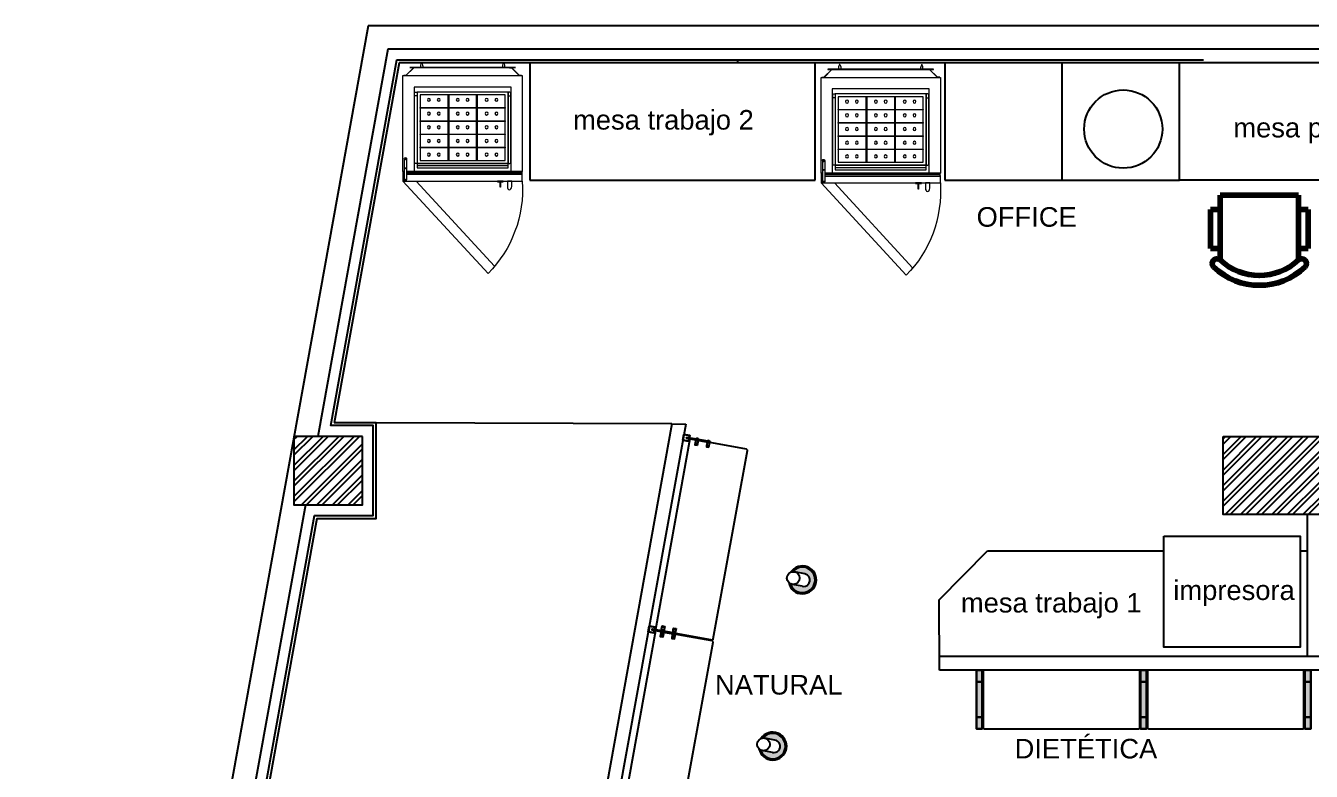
# Model space of a CAD drawing. Extents: x -62916 to 126930, y -44595 to 9525.
# Drawn here: x -28868 to -22295, y -20713 to -16900 of the extents above; entities that cross this region are included whole.
import ezdxf

# ---------------------------------------------------------------- set-up
doc = ezdxf.new("R2010")
doc.units = 0
doc.header["$LTSCALE"] = 1000
doc.header["$MEASUREMENT"] = 0
doc.linetypes.add('Discontinua JB', pattern=[0.75, 0.5, -0.25])
doc.layers.get('0').update_dxf_attribs({"linetype": 'CONTINUOUS'})
for name, color, linetype in [('A_luminarias tecnicas', 21, 'CONTINUOUS'), ('A_proyección o4', 251, 'CONTINUOUS'), ('ALZADO', 7, 'CONTINUOUS'), ('AREA', 1, 'CONTINUOUS'), ('Linea Capa Color 0000 JB', 7, 'CONTINUOUS'), ('Linea Capa Color 0140 Blau Vidre JB', 140, 'CONTINUOUS'), ('Mobiliario', 8, 'CONTINUOUS'), ('MURO', 2, 'CONTINUOUS')]:
    doc.layers.add(name, color=color, linetype=linetype)
doc.layers.add('CONCEP 2D', color=7, linetype='CONTINUOUS', lineweight=15)
doc.layers.add('dwgautocad.com', color=7, linetype='CONTINUOUS', lineweight=100)
doc.styles.add('STYLE1', font='Arial.ttf', dxfattribs={"width": 0.75})

# ---------------------------------------------------------------- blocks, each defined once
blk = doc.blocks.new('A$C1176482E')
at = {"layer": 'CONCEP 2D'}
for p, q in [((0.064, 0.5951), (0.024, 0.5551)), ((0.025, 0.5547), (0.065, 0.5947)), ((0.065, 0.6065), (0.064, 0.6065)), ((0.064, 0.6065), (0.064, 0.5951)), ((0.065, 0), (0.065, 0.61)), ((0.065, 0.61), (0.555, 0.61)), ((0.065, 0.5947), (0.065, 0.6065)), ((0.555, 0.61), (0.555, 0.0186)), ((0.5625, 0.6088), (0.555, 0.61)), ((0.555, 0.61), (0.555, 0.0186)), ((0.555, 0.0186), (0.555, 0.61)), ((0.57, 0.61), (0.5625, 0.6088)), ((0.5625, 0.6088), (0.5625, 0.0186)), ((0.57, 0.0186), (0.57, 0.61)), ((0.57, 0.0186), (0.57, 0.61)), ((0.605, 0.61), (0.57, 0.61)), ((0.57, 0.61), (0.57, 0.0186)), ((0.605, 0), (0.605, 0.61)), ((0.024, 0.5751), (0.023, 0.5751)), ((0.023, 0.5751), (0.023, 0.0349)), ((0.024, 0.0349), (0.024, 0.5751)), ((0.024, 0.5551), (0.024, 0.5443)), ((0.024, 0.5443), (0.025, 0.5443)), ((0.025, 0.5443), (0.025, 0.5547)), ((0.555, 0.5526), (0.1238, 0.5526)), ((0.1238, 0.5526), (0.1238, 0.0574)), ((0.1492, 0.5457), (0.1492, 0.5377)), ((0.1492, 0.5457), (0.1492, 0.5377)), ((0.5142, 0.5377), (0.1492, 0.5377)), ((0.1492, 0.5377), (0.1492, 0.0727)), ((0.1492, 0.5377), (0.5142, 0.5377)), ((0.1492, 0.5377), (0.1692, 0.5377)), ((0.5092, 0.5507), (0.1542, 0.5507)), ((0.1692, 0.5507), (0.1542, 0.5507)), ((0.1692, 0.5377), (0.1692, 0.5507)), ((0.5142, 0.5377), (0.5142, 0.5457)), ((0.5142, 0.0727), (0.5142, 0.5377)), ((0.5142, 0.5377), (0.5142, 0.0727)), ((0.5372, 0.5377), (0.5142, 0.5377)), ((0.5322, 0.5377), (0.5272, 0.5377)), ((0.5272, 0.5377), (0.5272, 0.0727)), ((0.5372, 0.5377), (0.5322, 0.5377)), ((0.5372, 0.0727), (0.5372, 0.5377)), ((0.5372, 0.0727), (0.5372, 0.5377)), ((0.632, 0.556), (0.605, 0.556)), ((0.605, 0.556), (0.605, 0.5344)), ((0.605, 0.5344), (0.632, 0.5344)), ((0, 0.5134), (0, 0.5163)), ((0.4992, 0.5227), (0.1642, 0.5227)), ((0.1642, 0.5227), (0.1642, 0.0877)), ((0.2288, 0.3797), (0.2288, 0.5227)), ((0.2288, 0.5227), (0.2318, 0.5227)), ((0.2318, 0.5227), (0.2318, 0.3797)), ((0.2964, 0.3797), (0.2964, 0.5227)), ((0.2964, 0.5227), (0.2994, 0.5227)), ((0.2994, 0.5227), (0.2994, 0.3797)), ((0.364, 0.3797), (0.364, 0.5227)), ((0.364, 0.5227), (0.367, 0.5227)), ((0.367, 0.5227), (0.367, 0.3797)), ((0.4316, 0.3797), (0.4316, 0.5227)), ((0.4316, 0.5227), (0.4346, 0.5227)), ((0.4346, 0.5227), (0.4346, 0.3797)), ((0.4992, 0.0877), (0.4992, 0.5227)), ((0.608, 0.5128), (0.605, 0.5128)), ((0.605, 0.5128), (0.605, 0.4828)), ((0.605, 0.4828), (0.608, 0.4828)), ((0.605, 0.068), (1.0399, 0.4687)), ((0.608, 0.4828), (0.608, 0.5128)), ((0.608, 0.4988), (0.636, 0.4988)), ((0.608, 0.4968), (0.608, 0.4988)), ((0.636, 0.4968), (0.608, 0.4968)), ((0.636, 0.4988), (0.636, 0.4968)), ((0.605, 0), (1.0769, 0.4348)), ((0.1642, 0.3767), (0.1642, 0.3797)), ((0.1642, 0.3797), (0.4992, 0.3797)), ((0.4992, 0.3767), (0.1642, 0.3767)), ((0.2318, 0.3797), (0.2288, 0.3797)), ((0.2288, 0.2337), (0.2288, 0.3767)), ((0.2288, 0.3767), (0.2318, 0.3767)), ((0.2318, 0.3767), (0.2318, 0.2337)), ((0.2994, 0.3797), (0.2964, 0.3797)), ((0.2964, 0.2337), (0.2964, 0.3767)), ((0.2964, 0.3767), (0.2994, 0.3767)), ((0.2994, 0.3767), (0.2994, 0.2337)), ((0.367, 0.3797), (0.364, 0.3797)), ((0.364, 0.2337), (0.364, 0.3767)), ((0.364, 0.3767), (0.367, 0.3767)), ((0.367, 0.3767), (0.367, 0.2337)), ((0.4346, 0.3797), (0.4316, 0.3797)), ((0.4316, 0.2337), (0.4316, 0.3767)), ((0.4316, 0.3767), (0.4346, 0.3767)), ((0.4346, 0.3767), (0.4346, 0.2337)), ((0.4992, 0.3797), (0.4992, 0.3767)), ((0.1642, 0.2307), (0.1642, 0.2337)), ((0.1642, 0.2337), (0.4992, 0.2337)), ((0.4992, 0.2307), (0.1642, 0.2307)), ((0.2318, 0.2337), (0.2288, 0.2337)), ((0.2288, 0.0877), (0.2288, 0.2307)), ((0.2288, 0.2307), (0.2318, 0.2307)), ((0.2318, 0.2307), (0.2318, 0.0877)), ((0.2994, 0.2337), (0.2964, 0.2337)), ((0.2964, 0.0877), (0.2964, 0.2307)), ((0.2964, 0.2307), (0.2994, 0.2307)), ((0.2994, 0.2307), (0.2994, 0.0877)), ((0.367, 0.2337), (0.364, 0.2337)), ((0.364, 0.0877), (0.364, 0.2307)), ((0.364, 0.2307), (0.367, 0.2307)), ((0.367, 0.2307), (0.367, 0.0877)), ((0.4346, 0.2337), (0.4316, 0.2337)), ((0.4316, 0.0877), (0.4316, 0.2307)), ((0.4316, 0.2307), (0.4346, 0.2307)), ((0.4346, 0.2307), (0.4346, 0.0877)), ((0.4992, 0.2337), (0.4992, 0.2307)), ((0, 0.0966), (0, 0.0937)), ((0.1492, 0.0727), (0.5142, 0.0727)), ((0.1492, 0.0647), (0.1492, 0.0727)), ((0.1492, 0.0727), (0.5142, 0.0727)), ((0.1492, 0.0647), (0.1492, 0.0727)), ((0.1492, 0.0727), (0.1692, 0.0727)), ((0.1642, 0.0877), (0.4992, 0.0877)), ((0.1692, 0.0727), (0.1692, 0.0597)), ((0.2318, 0.0877), (0.2288, 0.0877)), ((0.2994, 0.0877), (0.2964, 0.0877)), ((0.367, 0.0877), (0.364, 0.0877)), ((0.4346, 0.0877), (0.4316, 0.0877)), ((0.5142, 0.0727), (0.5372, 0.0727)), ((0.5142, 0.0727), (0.5142, 0.0647)), ((0.5272, 0.0727), (0.5372, 0.0727)), ((0.023, 0.0349), (0.024, 0.0349)), ((0.024, 0.0549), (0.024, 0.0657)), ((0.024, 0.0657), (0.025, 0.0657)), ((0.064, 0.0149), (0.024, 0.0549)), ((0.025, 0.0657), (0.025, 0.0553)), ((0.025, 0.0553), (0.065, 0.0153)), ((0.064, 0.0035), (0.064, 0.0149)), ((0.065, 0.0035), (0.064, 0.0035)), ((0.065, 0.0153), (0.065, 0.0035)), ((0.555, 0), (0.065, 0)), ((0.1238, 0.0574), (0.555, 0.0574)), ((0.5092, 0.0597), (0.1542, 0.0597)), ((0.1692, 0.0597), (0.1542, 0.0597)), ((0.4904, 0.0186), (0.5979, 0.0186)), ((0.4904, 0.0067), (0.5979, 0.0067)), ((0.555, 0.0067), (0.555, 0)), ((0.555, 0.0067), (0.555, 0)), ((0.555, 0), (0.555, 0.0067)), ((0.555, 0), (0.57, 0)), ((0.5588, 0.0067), (0.5588, 0)), ((0.5625, 0.0067), (0.5625, 0)), ((0.5663, 0.0067), (0.5663, 0)), ((0.57, 0.0067), (0.57, 0)), ((0.57, 0), (0.57, 0.0067)), ((0.57, 0), (0.57, 0.0067)), ((0.57, 0), (0.605, 0))]:
    blk.add_line(p, q, dxfattribs=at)
at = {"layer": 'CONCEP 2D', "extrusion": (0, 0, -1)}
for centre, major_axis, ratio, start_param, end_param in [((0.6159, -0.0337), (0.4294, 0.4978), 0.955066, -0.751621, 0.068627), ((0.1542, 0.5457), (0.00354, 0.00354), 1, 3.926991, 5.497787), ((0.1542, 0.5457), (0.00354, 0.00354), 1, 3.926991, 5.497787), ((0.5092, 0.5457), (0.00354, 0.00354), 1, -0.785398, 0.785398), ((0.1892, 0.4777), (-0.0053, 0.0053), 1, 3.141593, 9.424778), ((0.2592, 0.4777), (-0.0053, 0.0053), 1, 3.141593, 9.424778), ((0.3292, 0.4777), (-0.0053, 0.0053), 1, 3.141593, 9.424778), ((0.3992, 0.4777), (-0.0053, 0.0053), 1, 3.141593, 9.424778), ((0.4692, 0.4777), (-0.0053, 0.0053), 1, 3.141593, 9.424778), ((0.1892, 0.4277), (-0.0053, 0.0053), 1, 3.141593, 9.424778), ((0.2592, 0.4277), (0.0053, 0.0053), 1, 1.570796326794813, 7.853981633974399), ((0.3292, 0.4277), (0.0053, 0.0053), 1, 1.570796326794813, 7.853981633974399), ((0.3992, 0.4277), (0.0053, 0.0053), 1, 1.570796326794813, 7.853981633974399), ((0.4692, 0.4277), (0.0053, 0.0053), 1, 1.570796326794813, 7.853981633974399), ((0.1892, 0.3302), (-0.0053, 0.0053), 1, 3.141593, 9.424778), ((0.2592, 0.3302), (0.0053, 0.0053), 1, 1.570796326794813, 7.853981633974399), ((0.3292, 0.3302), (0.0053, 0.0053), 1, 1.570796326794813, 7.853981633974399), ((0.3992, 0.3302), (0.0053, 0.0053), 1, 1.570796326794813, 7.853981633974399), ((0.4692, 0.3302), (0.0053, 0.0053), 1, 1.570796326794813, 7.853981633974399), ((0.1892, 0.2802), (-0.0053, 0.0053), 1, 3.141593, 9.424778), ((0.2592, 0.2802), (0.0053, 0.0053), 1, 1.570796326794813, 7.853981633974399), ((0.3292, 0.2802), (0.0053, 0.0053), 1, 1.570796326794813, 7.853981633974399), ((0.3992, 0.2802), (0.0053, 0.0053), 1, 1.570796326794813, 7.853981633974399), ((0.4692, 0.2802), (0.0053, 0.0053), 1, 1.570796326794813, 7.853981633974399), ((0.1892, 0.1827), (-0.0053, 0.0053), 1, 3.141593, 9.424778), ((0.1892, 0.1327), (0.0053, 0.0053), 1, 1.570796326794813, 7.853981633974399), ((0.2592, 0.1827), (0.0053, 0.0053), 1, 1.570796326794813, 7.853981633974399), ((0.2592, 0.1327), (0.0053, 0.0053), 1, 1.570796326794813, 7.853981633974399), ((0.3292, 0.1827), (0.0053, 0.0053), 1, 1.570796326794813, 7.853981633974399), ((0.3292, 0.1327), (0.0053, 0.0053), 1, 1.570796326794813, 7.853981633974399), ((0.3992, 0.1827), (0.0053, 0.0053), 1, 1.570796326794813, 7.853981633974399), ((0.3992, 0.1327), (-0.0053, 0.0053), 1, 3.141593, 9.424778), ((0.4692, 0.1827), (0.0053, 0.0053), 1, 1.570796326794813, 7.853981633974399), ((0.4692, 0.1327), (0.0053, 0.0053), 1, 1.570796326794813, 7.853981633974399), ((0.023, 0.048), (-0.038, 0.038), 1, 0.343437, 0.785398), ((0.1542, 0.0647), (-0.00354, 0.00354), 1, 3.926991, 5.497787), ((0.1542, 0.0647), (-0.00354, 0.00354), 1, 3.926991, 5.497787), ((0.4904, 0.0127), (-0.00418, 0.00418), 1, 3.926991, 7.068584), ((0.4927, 0.0127), (-0.00179, 0.00179), 1, 4.712389, 10.995574), ((0.5092, 0.0647), (-0.00354, 0.00354), 1, 2.356194, 3.926991), ((0.5979, 0.0127), (0.00418, 0.00418), 1, -0.785398, 2.356194)]:
    blk.add_ellipse(centre, major_axis=major_axis, ratio=ratio, start_param=start_param, end_param=end_param, dxfattribs=at)
at = {"layer": 'CONCEP 2D'}
for centre, major_axis, ratio, start_param, end_param in [((0.632, 0.5452), (-0.0168, 0.0023), 0.632293, 1.658453, 4.800045), ((0.023, 0.4677), (-0.038, 0.038), 1, -0.785398, -0.343437), ((0.023, 0.562), (0.038, 0.038), 1, 3.48503, 3.926991), ((0.023, 0.1423), (-0.038, 0.038), 1, 1.914234, 2.356194), ((0.5386, 0.0127), (0.00179, 0.00179), 1, 3.141593, 9.424778), ((0.5979, 0.0127), (0.00179, 0.00179), 1, 3.141593, 9.424778)]:
    blk.add_ellipse(centre, major_axis=major_axis, ratio=ratio, start_param=start_param, end_param=end_param, dxfattribs=at)
blk = doc.blocks.new('silla planta')
at = {"layer": 'dwgautocad.com'}
for p, q in [((0.5326, -0.8996), (0.5326, -1.2306)), ((0.9326, -1.2306), (0.9326, -0.8996)), ((0.4826, -1.1572), (0.4826, -0.9572)), ((0.5326, -0.9572), (0.4826, -0.9572)), ((0.9326, -0.9572), (0.9826, -0.9572)), ((0.9826, -1.1572), (0.9826, -0.9572)), ((0.5326, -1.1572), (0.4826, -1.1572)), ((0.9326, -1.1572), (0.9826, -1.1572)), ((0.5326, -1.2306), (0.9326, -1.2306))]:
    blk.add_line(p, q, dxfattribs=at)
for centre, radius, start, end in [((0.7326, -1.1099), 0.3402, 46.43937, 133.56063), ((0.7326, -1.1099), 0.2902, 46.43937, 133.56063), ((0.5169, -0.8801), 0.0251, 138.34173, 308.77952), ((0.9483, -0.8801), 0.0251, 231.22048, 41.65827)]:
    blk.add_arc(centre, radius, start, end, dxfattribs=at)
blk = doc.blocks.new('Hance semirec')
at = {"layer": 'A_luminarias tecnicas', "true_color": 0x007fff, "transparency": 33554534}
h = blk.add_hatch(color=150, dxfattribs=at)
h.dxf.hatch_style = 1
h.paths.add_polyline_path([(-0.0325, 0), (-0.0325, 0.0536, -0.069166), (-0.0313, 0.0625, 3.887654), (0.0313, 0.0625, -0.069166), (0.0325, 0.0536), (0.0325, 0, -1)])
at = {"layer": 'A_luminarias tecnicas'}
for p, q in [((-0.0325, 0), (-0.0325, 0.0536)), ((0.0325, 0), (0.0325, 0.0536))]:
    blk.add_line(p, q, dxfattribs=at)
blk.add_circle((0, 0.0536), 0.0325, dxfattribs=at)
for centre, radius, start, end in [((0, 0.0057), 0.0715, 112.00723, 67.99277), ((0, 0.0057), 0.0648, 118.85033, 61.14967), ((0, 0), 0.0325, 180, 0)]:
    blk.add_arc(centre, radius, start, end, dxfattribs=at)

msp = doc.modelspace()

# ---------------------------------------------------------------- hatches: boundary and pattern name
at = {"layer": 'ALZADO', "ltscale": 0.5}
h = msp.add_hatch(dxfattribs=at)
h.set_pattern_fill('ANSI32', color=256, scale=150)
h.set_pattern_definition([(45, (0, -25938.553), (-39.77476, 39.77476), []), (45, (26.517, -25938.553), (-39.77476, 39.77476), [])])
h.paths.add_polyline_path([(-21096.7, -22320.4), (-21666.7, -22320.4), (-21666.7, -22720.4), (-21096.7, -22720.4)])
h.paths.add_polyline_path([(-21666.7, -22320.4), (-22066.7, -22320.4), (-22066.7, -22720.4), (-21666.7, -22720.4)])
h.paths.add_polyline_path([(-24426.7, -22320.4), (-24776.7, -22320.4), (-24776.7, -22670.4), (-24426.7, -22670.4)])
h.paths.add_polyline_path([(-16686.3, -22270.4), (-17216.3, -22270.4), (-17216.3, -22690.4), (-16686.3, -22690.4)], flags=0)
h.paths.add_polyline_path([(-16656.7, -21970.4), (-17236.7, -21970.4), (-17236.7, -22770.4), (-16656.7, -22770.4)])
h.paths.add_polyline_path([(-16686.3, -22270.4), (-16686.3, -22690.4), (-17216.3, -22690.4), (-17216.3, -22270.4)], flags=16)
h.paths.add_polyline_path([(-11946.7, -19150.4), (-12476.7, -19150.4), (-12476.7, -19570.4), (-11946.7, -19570.4)])
h.paths.add_polyline_path([(-11972.7, -22270.4), (-12502.7, -22270.4), (-12502.7, -22690.4), (-11972.7, -22690.4)])
h.paths.add_polyline_path([(-22246.7, -19000.4), (-22746.7, -19000.4), (-22746.7, -19400.4), (-22246.7, -19400.4)])
h.paths.add_polyline_path([(-24376.7, -26210.4), (-24826.7, -26210.4), (-24826.7, -26560.4), (-24376.7, -26560.4)])
h.paths.add_polyline_path([(-21666.7, -26210.4), (-22116.7, -26210.4), (-22116.7, -26560.4), (-21666.7, -26560.4)])
h.paths.add_polyline_path([(-16716.7, -26150.4), (-17246.7, -26150.4), (-17246.7, -26510.4), (-16716.7, -26510.4)])
h.paths.add_polyline_path([(-11972.7, -26150.4), (-12502.7, -26150.4), (-12502.7, -26510.4), (-11972.7, -26510.4)])
h.paths.add_polyline_path([(-28426.7, -26210.4), (-28776.7, -26210.4), (-28776.7, -26560.4), (-28426.7, -26560.4)])
h.paths.add_polyline_path([(-27746.7, -22320.4), (-28096.7, -22320.4), (-28096.7, -22670.4), (-27746.7, -22670.4)])
h.paths.add_polyline_path([(-27146.7, -19000.4), (-27496.7, -19000.4), (-27496.7, -19350.4), (-27146.7, -19350.4)])
h.paths.add_polyline_path([(-16656.7, -19200.4), (-17406.7, -19200.4), (-17406.7, -19416.5), (-16656.7, -19416.5), (-16656.7, -19370.4)])
at = {"layer": 'Linea Capa Color 0000 JB', "ltscale": 10}
h = msp.add_hatch(color=256, dxfattribs=at)
h.set_gradient(color1=(214, 214, 214), color2=(214, 214, 214), tint=1)
h.paths.add_polyline_path([(-24007.8, -20495.4), (-23977.8, -20495.4), (-23977.8, -20195.4), (-24007.8, -20195.4)])
h.paths.add_polyline_path([(-23137.8, -20495.4), (-23167.8, -20495.4), (-23167.8, -20195.4), (-23137.8, -20195.4)])
h = msp.add_hatch(color=256, dxfattribs=at)
h.set_gradient(color1=(214, 214, 214), color2=(214, 214, 214), tint=1)
h.paths.add_polyline_path([(-23167.8, -20495.4), (-23137.8, -20495.4), (-23137.8, -20195.4), (-23167.8, -20195.4)])
h.paths.add_polyline_path([(-22297.9, -20495.4), (-22327.9, -20495.4), (-22327.9, -20195.4), (-22297.9, -20195.4)])
h = msp.add_hatch(color=256, dxfattribs=at)
h.set_gradient(color1=(214, 214, 214), color2=(214, 214, 214), tint=1)
h.paths.add_polyline_path([(-22327.9, -20495.4), (-22297.9, -20495.4), (-22297.9, -20195.4), (-22327.9, -20195.4)])
h.paths.add_polyline_path([(-21457.9, -20495.4), (-21487.9, -20495.4), (-21487.9, -20195.4), (-21457.9, -20195.4)])

# ---------------------------------------------------------------- linework, layer by layer
at = {"color": 140, "ltscale": 10}
for p, q in [((-25619.4, -19999.5), (-25548.5, -20012.3)), ((-25618.3, -19993.5), (-25547.5, -20006.4))]:
    msp.add_line(p, q, dxfattribs=at)
at = {"ltscale": 10}
for points in [[(-25478.8, -19024.9), (-25473.5, -18995.4), (-25503, -18990.1), (-25508.3, -19019.6)], [(-25473.5, -18995.4), (-25478.8, -19024.9), (-25508.3, -19019.6), (-25503, -18990.1)], [(-25371.2, -19031.1), (-25370.5, -19027.2), (-25488.6, -19005.9), (-25489.3, -19009.8)], [(-25370.5, -19027), (-25371.2, -19030.9), (-25489.3, -19009.8), (-25488.6, -19005.9)], [(-25433.7, -19045.3), (-25429.3, -19020.7), (-25442.1, -19018.3), (-25446.5, -19042.9)], [(-25375.4, -19056), (-25371.2, -19031.4), (-25384, -19029.2), (-25388.2, -19053.8)], [(-25656, -20005), (-25650.6, -19975.5), (-25680.1, -19970.2), (-25685.5, -19999.7)], [(-25650.6, -19975.5), (-25656, -20005), (-25685.5, -19999.7), (-25680.1, -19970.2)], [(-25654.3, -20005.3), (-25649, -19975.8), (-25678.5, -19970.4), (-25683.8, -20000)], [(-25649, -19975.8), (-25654.3, -20005.3), (-25683.8, -20000), (-25678.5, -19970.5)], [(-25601.3, -19972.2), (-25605.7, -19996.8), (-25618.5, -19994.5), (-25614, -19969.9)], [(-25543.2, -19982.7), (-25547.6, -20007.3), (-25560.4, -20005), (-25556, -19980.4)], [(-25548.4, -20011.3), (-25547.6, -20007.3), (-25665.7, -19986), (-25666.4, -19989.9)], [(-25547.6, -20007.3), (-25548.4, -20011.3), (-25666.4, -19989.9), (-25665.7, -19986)], [(-25546.7, -20011.5), (-25546, -20007.6), (-25664.1, -19986.3), (-25664.8, -19990.2)], [(-25545.9, -20007.4), (-25546.7, -20011.3), (-25664.8, -19990.2), (-25664.1, -19986.3)], [(-25610.9, -20025.4), (-25606.4, -20000.8), (-25619.2, -19998.5), (-25623.7, -20023.1)], [(-25609.2, -20025.7), (-25604.8, -20001), (-25617.5, -19998.7), (-25622, -20023.3)], [(-25552.8, -20035.9), (-25548.4, -20011.3), (-25561.1, -20009), (-25565.6, -20033.6)], [(-25550.9, -20036.4), (-25546.7, -20011.7), (-25559.5, -20009.6), (-25563.7, -20034.2)]]:
    msp.add_lwpolyline(points, close=True, dxfattribs=at)
at = {"color": 8, "ltscale": 10}
for points in [[(-25445.1, -19035.1, 1), (-25445.5, -19037), (-25432.7, -19039.4, 1), (-25432.3, -19037.4)], [(-25386.9, -19045.9, 1), (-25387.2, -19047.9), (-25374.4, -19050.1, 1), (-25374.1, -19048.1)], [(-25615.5, -19977.8, -1), (-25615.1, -19975.8), (-25602.3, -19978.1, -1), (-25602.7, -19980.1)], [(-25622.2, -20015.2, 1), (-25622.6, -20017.2), (-25609.8, -20019.5, 1), (-25609.4, -20017.5)], [(-25620.6, -20015.5, 1), (-25620.9, -20017.4), (-25608.1, -20019.7, 1), (-25607.8, -20017.8)], [(-25564.2, -20025.7, 1), (-25564.5, -20027.7), (-25551.7, -20030, 1), (-25551.4, -20028)], [(-25562.4, -20026.3, 1), (-25562.7, -20028.3), (-25549.9, -20030.5, 1), (-25549.6, -20028.5)], [(-25557.4, -19988.3, -1), (-25557.1, -19986.3), (-25544.3, -19988.6, -1), (-25544.6, -19990.6)]]:
    msp.add_lwpolyline(points, format="xyb", close=True, dxfattribs=at)
at = {"ltscale": 10}
for points in [[(-25442.4, -19020.2), (-25442.1, -19018.3), (-25429.3, -19020.6), (-25429.6, -19022.5, -0.307692)], [(-25441, -19012.4), (-25441.4, -19014.4), (-25428.6, -19016.7), (-25428.2, -19014.8, 0.307692)], [(-25384.3, -19030.6), (-25384, -19028.7), (-25371.2, -19030.9), (-25371.5, -19032.9, -0.307692)], [(-25384.3, -19031), (-25384, -19029), (-25371.2, -19031.2), (-25371.5, -19033.1, -0.307692)], [(-25382.9, -19022.9), (-25383.3, -19024.9), (-25370.5, -19027.2), (-25370.2, -19025.2, 0.307692)], [(-25619.6, -20000.4), (-25619.2, -19998.5), (-25606.4, -20000.8), (-25606.8, -20002.7, -0.307692)], [(-25618.1, -19992.6), (-25618.5, -19994.5), (-25605.7, -19996.8), (-25605.3, -19994.9, 0.307692)], [(-25617.9, -20000.6), (-25617.5, -19998.7), (-25604.7, -20000.9), (-25605.1, -20002.9, -0.307692)], [(-25616.5, -19992.8), (-25616.8, -19994.8), (-25604, -19997.1), (-25603.7, -19995.1, 0.307692)], [(-25561.5, -20010.9), (-25561.1, -20009), (-25548.4, -20011.3), (-25548.7, -20013.2, -0.307692)], [(-25560.1, -20003.1), (-25560.4, -20005), (-25547.6, -20007.3), (-25547.3, -20005.4, 0.307692)], [(-25559.8, -20011), (-25559.4, -20009.1), (-25546.7, -20011.3), (-25547, -20013.3, -0.307692)], [(-25559.8, -20011.4), (-25559.5, -20009.4), (-25546.7, -20011.5), (-25547, -20013.5, -0.307692)], [(-25558.4, -20003.3), (-25558.8, -20005.3), (-25546, -20007.6), (-25545.6, -20005.6, 0.307692)]]:
    msp.add_lwpolyline(points, format="xyb", close=True, dxfattribs=at)
at = {"layer": 'ALZADO', "ltscale": 0.5}
for p, q in [((-26290.6, -17090.4), (-26290.6, -17690.4)), ((-24831.8, -17690.4), (-24831.8, -17090.4)), ((-26290.6, -17690.4), (-24831.8, -17690.4)), ((-21522.7, -17690.4), (-22969.3, -17690.4)), ((-25564.6, -18937), (-27076.7, -18930.4)), ((-25564.6, -18937), (-25493.5, -18937.3)), ((-22316.7, -19400.4), (-22316.7, -20125.4)), ((-24198.3, -19835.8), (-23951.2, -19585.8)), ((-23951.2, -19585.8), (-23048.8, -19585.8)), ((-22351.8, -19585.8), (-22316.7, -19585.8)), ((-24196.3, -20195.4), (-24198.3, -19835.8)), ((-18996.7, -20125.4), (-24196.7, -20125.4)), ((-17236.7, -20195.4), (-24196.3, -20195.4))]:
    msp.add_line(p, q, dxfattribs=at)
msp.add_lwpolyline([(-23048.8, -19511.1), (-22351.8, -19511.1), (-22351.8, -20077.8), (-23048.8, -20077.8)], close=True, dxfattribs=at)
msp.add_circle((-23256.6, -17428.8), 200, dxfattribs=at)
at = {"layer": 'Linea Capa Color 0000 JB', "linetype": 'Discontinua JB', "ltscale": 3}
for points in [[(-24007.8, -20255.4), (-23977.8, -20255.4), (-23977.8, -20195.4), (-24007.8, -20195.4)], [(-23977.8, -20255.4), (-24007.8, -20255.4), (-24007.8, -20195.4), (-23977.8, -20195.4)], [(-23167.8, -20255.4), (-23137.8, -20255.4), (-23137.8, -20195.4), (-23167.8, -20195.4)], [(-23137.8, -20255.4), (-23167.8, -20255.4), (-23167.8, -20195.4), (-23137.8, -20195.4)], [(-22327.9, -20255.4), (-22297.9, -20255.4), (-22297.9, -20195.4), (-22327.9, -20195.4)], [(-22297.9, -20255.4), (-22327.9, -20255.4), (-22327.9, -20195.4), (-22297.9, -20195.4)], [(-24007.8, -20495.4), (-23977.8, -20495.4), (-23977.8, -20435.4), (-24007.8, -20435.4)], [(-23977.8, -20495.4), (-24007.8, -20495.4), (-24007.8, -20435.4), (-23977.8, -20435.4)], [(-23167.8, -20495.4), (-23137.8, -20495.4), (-23137.8, -20435.4), (-23167.8, -20435.4)], [(-23137.8, -20495.4), (-23167.8, -20495.4), (-23167.8, -20435.4), (-23137.8, -20435.4)], [(-22327.9, -20495.4), (-22297.9, -20495.4), (-22297.9, -20435.4), (-22327.9, -20435.4)], [(-22297.9, -20495.4), (-22327.9, -20495.4), (-22327.9, -20435.4), (-22297.9, -20435.4)]]:
    msp.add_lwpolyline(points, close=True, dxfattribs=at)
at = {"layer": 'Linea Capa Color 0000 JB', "ltscale": 10}
for points in [[(-24007.8, -20495.4), (-23977.8, -20495.4), (-23977.8, -20195.4), (-24007.8, -20195.4)], [(-23977.8, -20495.4), (-24007.8, -20495.4), (-24007.8, -20195.4), (-23977.8, -20195.4)], [(-23167.8, -20495.4), (-23137.8, -20495.4), (-23137.8, -20195.4), (-23167.8, -20195.4)], [(-23137.8, -20495.4), (-23167.8, -20495.4), (-23167.8, -20195.4), (-23137.8, -20195.4)], [(-22327.9, -20495.4), (-22297.9, -20495.4), (-22297.9, -20195.4), (-22327.9, -20195.4)], [(-22297.9, -20495.4), (-22327.9, -20495.4), (-22327.9, -20195.4), (-22297.9, -20195.4)]]:
    msp.add_lwpolyline(points, close=True, dxfattribs=at)
at = {"layer": 'Linea Capa Color 0140 Blau Vidre JB', "ltscale": 10}
for points in [[(-25352.7, -20036.5), (-25178.4, -19072.1, 0.414214), (-25182.5, -19066.3), (-25472.8, -19013.8), (-25648.8, -19988), (-25358.5, -20040.5, 0.414214)], [(-25528.2, -21016.9), (-25353.9, -20052.5, 0.414214), (-25357.9, -20046.7), (-25648.2, -19994.2), (-25824.3, -20968.4), (-25534, -21020.9, 0.414214)], [(-23967.8, -20495.4), (-23177.8, -20495.4, 0.414214), (-23172.8, -20490.4), (-23172.8, -20195.4), (-23972.8, -20195.4), (-23972.8, -20490.4, 0.414214)], [(-23127.8, -20495.4), (-22337.8, -20495.4, 0.414214), (-22332.8, -20490.4), (-22332.8, -20195.4), (-23132.8, -20195.4), (-23132.8, -20490.4, 0.414214)]]:
    msp.add_lwpolyline(points, format="xyb", close=True, dxfattribs=at)
at = {"layer": 'Mobiliario', "ltscale": 0.5}
for p, q in [((-24169.3, -17090.4), (-24169.3, -17690.4)), ((-23569.3, -17690.4), (-23569.3, -17090.4)), ((-22969.3, -17690.4), (-22969.3, -17090.4)), ((-24169.3, -17690.4), (-23569.3, -17690.4)), ((-23569.3, -17690.4), (-22969.3, -17690.4))]:
    msp.add_line(p, q, dxfattribs=at)
at = {"layer": 'MURO', "ltscale": 0.5}
for p, q in [((-27117.1, -16900.4), (-28868.3, -26590.4)), ((-21156.7, -16900.4), (-27117.1, -16900.4)), ((-27016.9, -17020.4), (-27374.7, -19000.4)), ((-21156.7, -17020.4), (-27016.9, -17020.4)), ((-25228.1, -17075.4), (-25230.9, -17090.4)), ((-25159.3, -17087.9), (-25159.7, -17090.4)), ((-26958.4, -17090.4), (-27290.9, -18930.4)), ((-22846.7, -17090.4), (-26958.4, -17090.4)), ((-21226.7, -17090.4), (-22846.7, -17090.4)), ((-25564.6, -18937), (-26828.2, -25929.2)), ((-25493.5, -18937.3), (-26769.9, -26000.1)), ((-27438, -19350.4), (-27974.7, -22320.4)), ((-27379.5, -19420.4), (-27888.3, -22235.9))]:
    msp.add_line(p, q, dxfattribs=at)
at = {"layer": 'MURO', "color": 5, "ltscale": 0.5}
msp.add_lwpolyline([(-28611.9, -26155.4), (-28042.7, -23045.4), (-27475.7, -23033.2), (-27469.7, -22409.8), (-27905.3, -22245.5), (-27392, -19405.4), (-27091.7, -19405.4), (-27091.7, -18945.4), (-27308.9, -18945.4), (-26970.9, -17075.4), (-22846.7, -17075.4)], dxfattribs=at)
at = {"layer": 'MURO', "ltscale": 0.5}
msp.add_lwpolyline([(-27379.5, -19420.4), (-27076.7, -19420.4), (-27076.7, -18930.4), (-27290.9, -18930.4)], dxfattribs=at)
for points in [[(-27146.7, -19000.4), (-27496.7, -19000.4), (-27496.7, -19350.4), (-27146.7, -19350.4)], [(-22746.7, -19000.4), (-22246.7, -19000.4), (-22246.7, -19400.4), (-22746.7, -19400.4)]]:
    msp.add_lwpolyline(points, close=True, dxfattribs=at)

# ---------------------------------------------------------------- block references
at = {"layer": 'A_proyección o4', "linetype": 'ByBlock', "xscale": 1000, "yscale": 1000, "zscale": 1000, "rotation": 79.18251777849227}
for p in [(-24891.6, -19735.2), (-25043.5, -20585.2)]:
    msp.add_blockref('Hance semirec', p, dxfattribs=at)
at = {"layer": 'CONCEP 2D', "xscale": 1000, "yscale": 1000, "zscale": 1000, "rotation": 270}
for p in [(-26939.4, -17090.4), (-24801.8, -17099.5)]:
    msp.add_blockref('A$C1176482E', p, dxfattribs=at)
at = {"layer": 'dwgautocad.com', "xscale": -1000, "yscale": 1000, "zscale": 1000, "rotation": 180}
msp.add_blockref('silla planta', (-23293.7, -18997.5), dxfattribs=at)

# ---------------------------------------------------------------- texts
at = {"layer": 'AREA', "color": 3, "style": 'STYLE1'}
for s, p in [('mesa trabajo 2', (-26069.8, -17431.6)), ('mesa pic-nic', (-22694, -17471.6)), ('OFFICE', (-24006.7, -17928.3)), ('impresora', (-23000.7, -19837)), ('mesa trabajo 1', (-24086.9, -19901)), ('NATURAL', (-25344.2, -20320.7)), ('DIETÉTICA', (-23812.3, -20647.2))]:
    msp.add_text(s, height=100, dxfattribs=at).set_placement(p)

doc.saveas('drawing.dxf')
